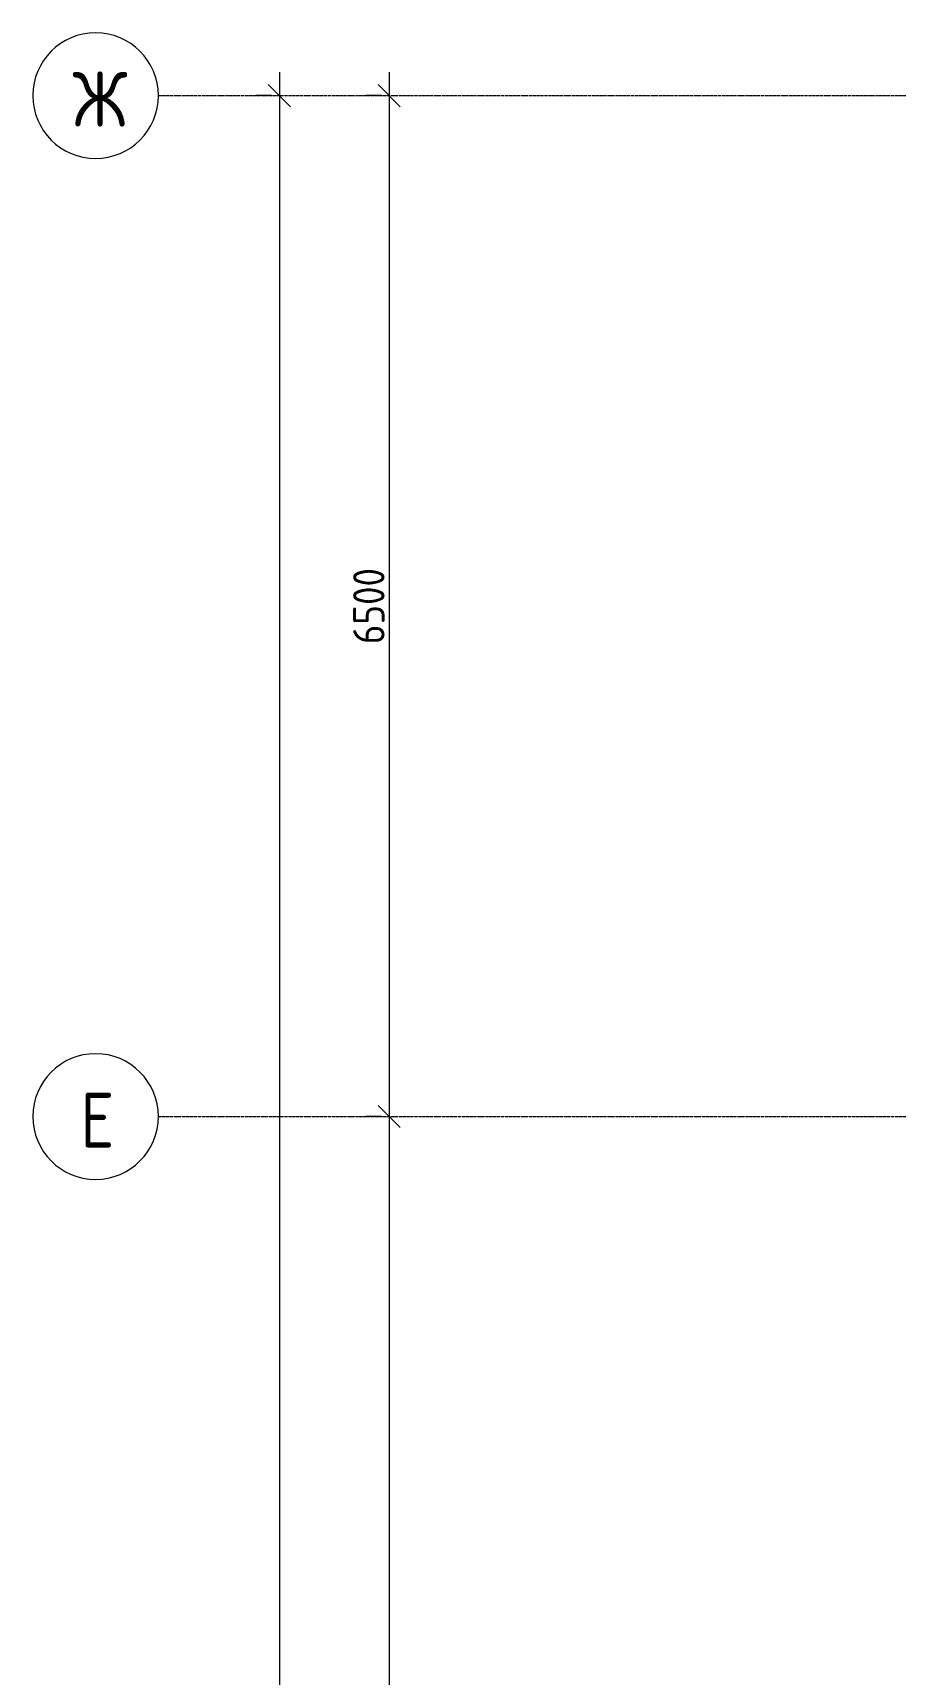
# Model space of a CAD drawing. Header units: millimetres. Extents: x -11886 to 379896, y -8130 to 47743.
# Drawn here: x 204091 to 209586, y 33456 to 43907 of the extents above; entities that cross this region are included whole.
import ezdxf

# ---------------------------------------------------------------- set-up
doc = ezdxf.new("R2010")
doc.units = ezdxf.units.MM
doc.linetypes.add('ADSK_Линия сетки', pattern=[25, 20, -2.5, 0, -2.5])
doc.layers.add('Оси', color=7, linetype='Continuous', lineweight=9)
doc.layers.add('Размеры', color=7, linetype='Continuous', lineweight=9)
doc.styles.add('GOST Common', font='GOST_Common.ttf', dxfattribs={"width": 0.9, "height": 350})
doc.styles.add('GOST Common_1', font='GOST_Common.ttf', dxfattribs={"width": 0.9, "height": 200})
doc.dimstyles.new('ADSK_Основной_2_5_мм', dxfattribs={"dimscale": 304.8, "dimtxt": 251.428749, "dimasz": 0.463911, "dimexe": 0.492126, "dimexo": 0.492126, "dimgap": 0.098425, "dimtad": 1, "dimdec": 1, "dimrnd": 0.1, "dimdsep": 46, "dimtxsty": 'GOST Common_1', "dimblk1": 'OBLIQUE', "dimblk2": 'OBLIQUE', "dimsah": 1, "dimcen": 0.09, "dimdle": 0.492126, "dimazin": 2, "dimtfac": 1, "dimtdec": 4, "dimtix": 1, "dimtmove": 0, "dimatfit": 3, "dimfxl": 1, "dimtvp": 1, "dimtfill": 1, "dimtolj": 1, "dimtzin": 0, "dimlwd": 20, "dimlwe": 20, "dimarcsym": 2})

# ---------------------------------------------------------------- blocks, each defined once
blk = doc.blocks.new('Ось сетки - Круг_Ø8 мм-6577-03 План 3-го этажа')
at = {"layer": 'Оси', "lineweight": 20}
for start, end in [(360, 180), (180, 360)]:
    blk.add_arc((0, 0), 4, start, end, dxfattribs=at)
blk = doc.blocks.new('_Oblique')
at = {"color": 0, "linetype": 'ByBlock', "lineweight": -2}
blk.add_line((-0.5, -0.5), (0.5, 0.5), dxfattribs=at)
blk = doc.blocks.new('*D2267')
at = {"layer": 'Defpoints', "color": 0, "transparency": 16777216}
for p in [(206462, 43507), (206362, 37007), (206462, 37007)]:
    blk.add_point(p, dxfattribs=at)
at = {"layer": 'Размеры', "color": 0, "lineweight": 20, "transparency": 16777216}
for p, q in [((206362, 43657), (206362, 36857)), ((206312, 43507), (206212, 43507)), ((206312, 37007), (206212, 37007))]:
    blk.add_line(p, q, dxfattribs=at)
at = {"layer": 'Размеры', "color": 0, "lineweight": 20, "transparency": 16777216, "xscale": 141.4, "yscale": 141.4, "zscale": 141.4}
for p, rotation in [((206362, 43507), 90), ((206362, 37007), 270)]:
    blk.add_blockref('_Oblique', p, dxfattribs=dict(at, rotation=rotation))
at = {"layer": 'Размеры', "color": 0, "lineweight": 20, "transparency": 16777216, "insert": (206232, 40257), "char_height": 200, "width": 756.84, "attachment_point": 5, "rotation": 90, "style": 'GOST Common_1', "bg_fill": 3, "box_fill_scale": 1.1, "bg_fill_color": 256, "bg_fill_true_color": 13158600, "bg_fill_transparency": 0}
blk.add_mtext('\\A1;6500', dxfattribs=at)
blk = doc.blocks.new('*D2268')
at = {"layer": 'Defpoints', "color": 0, "transparency": 16777216}
for p in [(206462, 37007), (206362, 20707), (206462, 20707)]:
    blk.add_point(p, dxfattribs=at)
at = {"layer": 'Размеры', "color": 0, "lineweight": 20, "transparency": 16777216}
for p, q in [((206362, 37157), (206362, 20557)), ((206312, 37007), (206212, 37007)), ((206312, 20707), (206212, 20707))]:
    blk.add_line(p, q, dxfattribs=at)
at = {"layer": 'Размеры', "color": 0, "lineweight": 20, "transparency": 16777216, "xscale": 141.4, "yscale": 141.4, "zscale": 141.4}
for p, rotation in [((206362, 37007), 90), ((206362, 20707), 270)]:
    blk.add_blockref('_Oblique', p, dxfattribs=dict(at, rotation=rotation))
at = {"layer": 'Размеры', "color": 0, "lineweight": 20, "transparency": 16777216, "insert": (206232, 28857), "char_height": 200, "width": 889.8, "attachment_point": 5, "rotation": 90, "style": 'GOST Common_1', "bg_fill": 3, "box_fill_scale": 1.1, "bg_fill_color": 256, "bg_fill_true_color": 13158600, "bg_fill_transparency": 0}
blk.add_mtext('\\A1;16300', dxfattribs=at)
blk = doc.blocks.new('*D2273')
at = {"layer": 'Defpoints', "color": 0, "transparency": 16777216}
for p in [(205762, 43507), (205662, 457), (205762, 457)]:
    blk.add_point(p, dxfattribs=at)
at = {"layer": 'Размеры', "color": 0, "lineweight": 20, "transparency": 16777216}
for p, q in [((205662, 43657), (205662, 307)), ((205612, 43507), (205512, 43507)), ((205612, 457), (205512, 457))]:
    blk.add_line(p, q, dxfattribs=at)
at = {"layer": 'Размеры', "color": 0, "lineweight": 20, "transparency": 16777216, "xscale": 141.4, "yscale": 141.4, "zscale": 141.4}
for p, rotation in [((205662, 43507), 90), ((205662, 457), 270)]:
    blk.add_blockref('_Oblique', p, dxfattribs=dict(at, rotation=rotation))
at = {"layer": 'Размеры', "color": 0, "lineweight": 20, "transparency": 16777216, "insert": (205532, 21982), "char_height": 200, "width": 971.62, "attachment_point": 5, "rotation": 90, "style": 'GOST Common_1', "bg_fill": 3, "box_fill_scale": 1.1, "bg_fill_color": 256, "bg_fill_true_color": 13158600, "bg_fill_transparency": 0}
blk.add_mtext('\\A1;43050', dxfattribs=at)

msp = doc.modelspace()

# ---------------------------------------------------------------- linework, layer by layer
at = {"layer": 'Оси', "linetype": 'ADSK_Линия сетки'}
for p, q in [((204891.03, 43506.79), (273118.97, 43506.79)), ((204891.03, 37006.79), (273118.97, 37006.79))]:
    msp.add_line(p, q, dxfattribs=at)

# ---------------------------------------------------------------- block references
at = {"layer": 'Оси', "lineweight": 20, "xscale": 99.99999999999993, "yscale": 99.99999999999993, "zscale": 99.99999999999993, "rotation": 269.9999999999994}
for p in [(204491.03, 43506.79), (204491.03, 37006.79)]:
    msp.add_blockref('Ось сетки - Круг_Ø8 мм-6577-03 План 3-го этажа', p, dxfattribs=at)

# ---------------------------------------------------------------- texts
at = {"layer": 'Оси', "char_height": 350, "attachment_point": 1, "style": 'GOST Common'}
for s, insert, width in [('\\fGOST Common|b0|i0|c204|p34|;\\W.9;Ж', (204344.86, 43659.38), 389.6201), ('\\fGOST Common|b0|i0|c204|p34|;\\W.9;Е', (204392.56, 37159.38), 274.1771)]:
    msp.add_mtext(s, dxfattribs=dict(at, insert=insert, width=width))

# ---------------------------------------------------------------- next in the draw order: dimensions: what is measured, and where the dimension line sits
at = {"layer": 'Размеры', "lineweight": 20}
for base, p1, p2, override, picture, middle in [((205662.04, 456.79), (205762.03, 43506.79), (205762.03, 456.79), {"dimpost": '<>', "dimfxl": 43050}, '*D2273', (205532.04, 21981.79)), ((206362.04, 37006.79), (206462.03, 43506.79), (206462.03, 37006.79), {"dimpost": '<>', "dimfxl": 6500}, '*D2267', (206232.04, 40256.79))]:
    dim = msp.add_linear_dim(base=base, p1=p1, p2=p2, angle=90, dimstyle='ADSK_Основной_2_5_мм', override=override, dxfattribs=at)
    dim.commit()
    dim.dimension.update_dxf_attribs({"geometry": picture, "text_midpoint": middle})

# ---------------------------------------------------------------- next in the draw order: dimensions: what is measured, and where the dimension line sits
dim = msp.add_linear_dim(base=(206362.04, 20706.79), p1=(206462.03, 37006.79), p2=(206462.03, 20706.79), angle=90, dimstyle='ADSK_Основной_2_5_мм', override={"dimpost": '<>', "dimfxl": 16300}, dxfattribs=at)
dim.commit()
dim.dimension.update_dxf_attribs({"geometry": '*D2268', "text_midpoint": (206232.04, 28856.79)})

doc.saveas('drawing.dxf')
